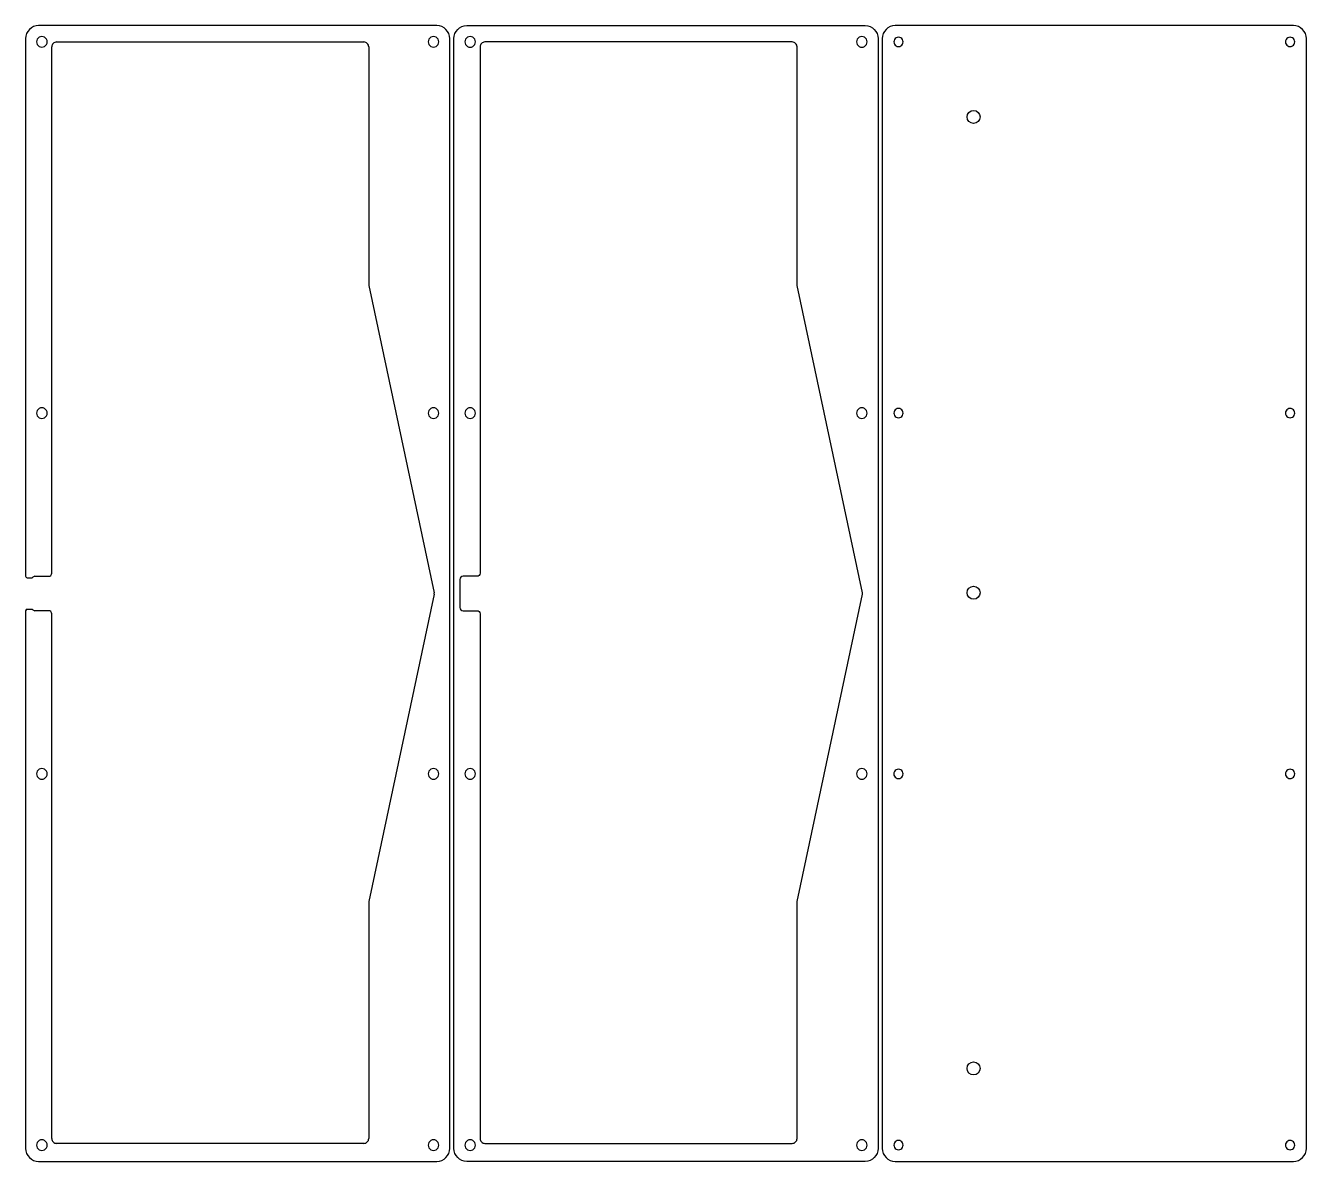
# Model space of a CAD drawing. Header units: millimetres. Extents: x 1 to 789, y 18 to 366.
# Drawn here: x 395.6 to 788.9, y 17.6 to 366.4 of the extents above; entities that cross this region are included whole.
import ezdxf

# ---------------------------------------------------------------- set-up
doc = ezdxf.new("R2010")
doc.units = ezdxf.units.MM
doc.layers.get('0').update_dxf_attribs({"linetype": 'CONTINUOUS'})

msp = doc.modelspace()

# ---------------------------------------------------------------- linework, layer by layer
for p, q in [((521.882628, 366.399803), (399.632629, 366.399803)), ((531.147628, 366.399803), (653.397627, 366.399803)), ((784.91263, 366.399803), (662.662628, 366.399803)), ((395.632628, 362.399806), (395.632628, 197.349812)), ((525.882628, 21.599804), (525.882628, 362.399806)), ((527.147628, 21.599804), (527.147628, 362.399806)), ((657.397627, 362.399806), (657.397627, 21.599804)), ((658.662628, 362.399806), (658.662628, 21.599804)), ((788.912627, 21.599804), (788.912627, 362.399806)), ((403.660244, 198.276674), (403.660244, 359.87023)), ((405.160244, 361.370233), (499.500243, 361.370233)), ((501.000243, 359.87023), (501.000243, 286.836658)), ((535.177627, 359.868564), (535.177627, 198.275007)), ((631.017626, 361.368566), (536.677626, 361.368566)), ((632.517629, 286.834965), (632.517629, 359.868564)), ((501.022098, 286.628748), (521.091548, 192.209381)), ((652.608933, 192.207714), (632.539483, 286.627055)), ((396.132628, 196.849803), (397.668882, 196.849803)), ((398.488345, 197.276681), (402.660244, 197.276681)), ((534.177629, 197.275014), (530.005729, 197.275014)), ((529.005728, 196.274995), (529.005728, 196.199801)), ((529.005728, 196.199801), (529.005728, 187.799809)), ((521.091548, 191.793562), (501.022098, 97.374222)), ((632.539483, 97.372555), (652.608933, 191.791895)), ((395.632628, 186.649824), (395.632628, 21.599804)), ((396.132628, 187.149807), (397.671225, 187.149807)), ((402.660244, 186.726289), (398.488345, 186.726289)), ((403.660244, 24.631479), (403.660244, 185.726269)), ((529.005728, 187.799809), (529.005728, 187.724614)), ((530.005729, 186.724595), (534.177629, 186.724595)), ((535.177627, 185.724603), (535.177627, 24.629812)), ((501.000243, 97.166312), (501.000243, 24.631479)), ((632.517629, 24.629812), (632.517629, 97.164645)), ((499.500243, 23.131477), (405.160244, 23.131477)), ((536.677626, 23.12981), (631.017626, 23.12981)), ((399.632629, 17.599807), (521.882628, 17.599807)), ((653.397627, 17.599807), (531.147628, 17.599807)), ((662.662628, 17.599807), (784.91263, 17.599807))]:
    msp.add_line(p, q)
for centre in [(686.712632, 338.348559), (686.712632, 192.249181), (686.712632, 46.149803)]:
    msp.add_circle(centre, 2)
for points in [[(399.632629, 366.399803), (397.42349, 366.399803), (395.63263, 364.608944), (395.632628, 362.399806)], [(525.882628, 362.399806), (525.882627, 364.608944), (524.091766, 366.399803), (521.882628, 366.399803)], [(527.147628, 362.399806), (527.14763, 364.608944), (528.93849, 366.399803), (531.147628, 366.399803)], [(653.397627, 366.399803), (655.606765, 366.399803), (657.397626, 364.608944), (657.397627, 362.399806)], [(662.662628, 366.399803), (660.45349, 366.399803), (658.66263, 364.608944), (658.662628, 362.399806)], [(788.912627, 362.399806), (788.912626, 364.608943), (787.121767, 366.399802), (784.91263, 366.399803)], [(399.218548, 362.215506), (398.927094, 361.711954), (398.927094, 361.091006), (399.218548, 360.587454)], [(400.630244, 363.026472), (400.048431, 363.028364), (399.510003, 362.719057), (399.218548, 362.215506)], [(402.04194, 362.215506), (401.750486, 362.719057), (401.212057, 363.028364), (400.630244, 363.026472)], [(402.04194, 360.587454), (402.333394, 361.091006), (402.333394, 361.711954), (402.04194, 362.215506)], [(519.468548, 362.215506), (519.177094, 361.711954), (519.177094, 361.091006), (519.468548, 360.587454)], [(520.880244, 363.026472), (520.298431, 363.028364), (519.760002, 362.719057), (519.468548, 362.215506)], [(522.29194, 362.215506), (522.000485, 362.719057), (521.462057, 363.028364), (520.880244, 363.026472)], [(522.29194, 360.587454), (522.583394, 361.091006), (522.583394, 361.711954), (522.29194, 362.215506)], [(530.740331, 362.212302), (530.450052, 361.709524), (530.450052, 361.090076), (530.740331, 360.587298)], [(532.147626, 363.024805), (531.567068, 363.024805), (531.03061, 362.71508), (530.740331, 362.212302)], [(533.554922, 362.212302), (533.264642, 362.71508), (532.728185, 363.024805), (532.147626, 363.024805)], [(533.554922, 360.587298), (533.845201, 361.090076), (533.845201, 361.709524), (533.554922, 362.212302)], [(650.990331, 362.212302), (650.700052, 361.709524), (650.700052, 361.090076), (650.990331, 360.587298)], [(652.397627, 363.024805), (651.817068, 363.024805), (651.28061, 362.71508), (650.990331, 362.212302)], [(653.804922, 362.212302), (653.514643, 362.71508), (652.978185, 363.024805), (652.397627, 363.024805)], [(653.804922, 360.587298), (654.095201, 361.090076), (654.095201, 361.709524), (653.804922, 362.212302)], [(662.428537, 362.112303), (662.173985, 361.671405), (662.173985, 361.128195), (662.428537, 360.687297)], [(663.662629, 362.824806), (663.153523, 362.824806), (662.68309, 362.553201), (662.428537, 362.112303)], [(664.89672, 362.112303), (664.642168, 362.553201), (664.171735, 362.824806), (663.662629, 362.824806)], [(664.89672, 360.687297), (665.151273, 361.128195), (665.151273, 361.671405), (664.89672, 362.112303)], [(782.678546, 362.112303), (782.423993, 361.671405), (782.423993, 361.128195), (782.678546, 360.687297)], [(783.912637, 362.824806), (783.403531, 362.824806), (782.933098, 362.553201), (782.678546, 362.112303)], [(785.146729, 362.112303), (784.892176, 362.553201), (784.421743, 362.824806), (783.912637, 362.824806)], [(785.146729, 360.687297), (785.401282, 361.128195), (785.401282, 361.671405), (785.146729, 362.112303)], [(399.218548, 360.587454), (399.510003, 360.083903), (400.048431, 359.774596), (400.630244, 359.776489)], [(400.630244, 359.776489), (401.212057, 359.774596), (401.750486, 360.083903), (402.04194, 360.587454)], [(404.099583, 360.930892), (403.818279, 360.649587), (403.660244, 360.268056), (403.660244, 359.87023)], [(405.160244, 361.370233), (404.762419, 361.370233), (404.380888, 361.212197), (404.099583, 360.930892)], [(500.560904, 360.930892), (500.2796, 361.212197), (499.898069, 361.370233), (499.500243, 361.370233)], [(501.000243, 359.87023), (501.000244, 360.268056), (500.842209, 360.649587), (500.560904, 360.930892)], [(519.468548, 360.587454), (519.760002, 360.083903), (520.298431, 359.774596), (520.880244, 359.776489)], [(520.880244, 359.776489), (521.462057, 359.774596), (522.000485, 360.083903), (522.29194, 360.587454)], [(530.740331, 360.587298), (531.03061, 360.084519), (531.567068, 359.774795), (532.147626, 359.774795)], [(532.147626, 359.774795), (532.728185, 359.774795), (533.264642, 360.084519), (533.554922, 360.587298)], [(535.616966, 360.929225), (535.335661, 360.64792), (535.177626, 360.266389), (535.177627, 359.868564)], [(536.677626, 361.368566), (536.279801, 361.368566), (535.89827, 361.21053), (535.616966, 360.929225)], [(632.078289, 360.929226), (631.796984, 361.210531), (631.415452, 361.368567), (631.017626, 361.368566)], [(632.517629, 359.868564), (632.517629, 360.266389), (632.359594, 360.647921), (632.078289, 360.929226)], [(650.990331, 360.587298), (651.28061, 360.084519), (651.817068, 359.774795), (652.397627, 359.774795)], [(652.397627, 359.774795), (652.978185, 359.774795), (653.514643, 360.084519), (653.804922, 360.587298)], [(662.428537, 360.687297), (662.68309, 360.246398), (663.153523, 359.974794), (663.662629, 359.974794)], [(663.662629, 359.974794), (664.171735, 359.974794), (664.642168, 360.246398), (664.89672, 360.687297)], [(782.678546, 360.687297), (782.933098, 360.246398), (783.403531, 359.974794), (783.912637, 359.974794)], [(783.912637, 359.974794), (784.421743, 359.974794), (784.892176, 360.246398), (785.146729, 360.687297)], [(501.000243, 286.836658), (501.000244, 286.766782), (501.007569, 286.697098), (501.022098, 286.628748)], [(632.539483, 286.627055), (632.524954, 286.695404), (632.517629, 286.765088), (632.517629, 286.834965)], [(399.222948, 248.21398), (398.932669, 247.711202), (398.932669, 247.091754), (399.222948, 246.588975)], [(400.630244, 249.026483), (400.049686, 249.026483), (399.513228, 248.716759), (399.222948, 248.21398)], [(402.03754, 248.21398), (401.747261, 248.716759), (401.210803, 249.026483), (400.630244, 249.026483)], [(402.03754, 246.588975), (402.327819, 247.091754), (402.327819, 247.711202), (402.03754, 248.21398)], [(519.472948, 248.21398), (519.182669, 247.711202), (519.182669, 247.091754), (519.472948, 246.588975)], [(520.880244, 249.026483), (520.299685, 249.026483), (519.763227, 248.716759), (519.472948, 248.21398)], [(522.287539, 248.21398), (521.99726, 248.716759), (521.460802, 249.026483), (520.880244, 249.026483)], [(522.287539, 246.588975), (522.577819, 247.091754), (522.577819, 247.711202), (522.287539, 248.21398)], [(530.740331, 248.212313), (530.450052, 247.709535), (530.450052, 247.090087), (530.740331, 246.587309)], [(532.147626, 249.024816), (531.567068, 249.024816), (531.03061, 248.715092), (530.740331, 248.212313)], [(533.554922, 248.212313), (533.264642, 248.715092), (532.728185, 249.024816), (532.147626, 249.024816)], [(533.554922, 246.587309), (533.845201, 247.090087), (533.845201, 247.709535), (533.554922, 248.212313)], [(650.990331, 248.212313), (650.700052, 247.709535), (650.700052, 247.090087), (650.990331, 246.587309)], [(652.397627, 249.024816), (651.817068, 249.024816), (651.28061, 248.715092), (650.990331, 248.212313)], [(653.804922, 248.212313), (653.514643, 248.715092), (652.978185, 249.024816), (652.397627, 249.024816)], [(653.804922, 246.587309), (654.095201, 247.090087), (654.095201, 247.709535), (653.804922, 248.212313)], [(662.428537, 248.112314), (662.173984, 247.671416), (662.173984, 247.128206), (662.428537, 246.687308)], [(663.662629, 248.824817), (663.153523, 248.824817), (662.68309, 248.553213), (662.428537, 248.112314)], [(664.896721, 248.112314), (664.642168, 248.553213), (664.171735, 248.824817), (663.662629, 248.824817)], [(664.896721, 246.687308), (665.151274, 247.128206), (665.151274, 247.671416), (664.896721, 248.112314)], [(782.678545, 248.112314), (782.423992, 247.671416), (782.423992, 247.128206), (782.678545, 246.687308)], [(783.912637, 248.824817), (783.403531, 248.824817), (782.933098, 248.553213), (782.678545, 248.112314)], [(785.146729, 248.112314), (784.892176, 248.553213), (784.421743, 248.824817), (783.912637, 248.824817)], [(785.146729, 246.687308), (785.401282, 247.128206), (785.401282, 247.671416), (785.146729, 248.112314)], [(399.222948, 246.588975), (399.513228, 246.086197), (400.049686, 245.776473), (400.630244, 245.776473)], [(400.630244, 245.776473), (401.210803, 245.776473), (401.747261, 246.086197), (402.03754, 246.588975)], [(519.472948, 246.588975), (519.763227, 246.086197), (520.299685, 245.776473), (520.880244, 245.776473)], [(520.880244, 245.776473), (521.460802, 245.776473), (521.99726, 246.086197), (522.287539, 246.588975)], [(530.740331, 246.587309), (531.03061, 246.08453), (531.567068, 245.774806), (532.147626, 245.774806)], [(532.147626, 245.774806), (532.728185, 245.774806), (533.264642, 246.08453), (533.554922, 246.587309)], [(650.990331, 246.587309), (651.28061, 246.08453), (651.817068, 245.774806), (652.397627, 245.774806)], [(652.397627, 245.774806), (652.978185, 245.774806), (653.514643, 246.08453), (653.804922, 246.587309)], [(662.428537, 246.687308), (662.68309, 246.246409), (663.153523, 245.974805), (663.662629, 245.974805)], [(663.662629, 245.974805), (664.171735, 245.974805), (664.642168, 246.246409), (664.896721, 246.687308)], [(782.678545, 246.687308), (782.933098, 246.246409), (783.403531, 245.974805), (783.912637, 245.974805)], [(783.912637, 245.974805), (784.421743, 245.974805), (784.892176, 246.246409), (785.146729, 246.687308)], [(395.632628, 197.349812), (395.632626, 197.217202), (395.685303, 197.090023), (395.779072, 196.996253)], [(395.779072, 196.996253), (395.87284, 196.902482), (396.000018, 196.849803), (396.132628, 196.849803)], [(398.488345, 197.276681), (398.161887, 197.276679), (397.855982, 197.117325), (397.668882, 196.849803)], [(402.660244, 197.276681), (403.212526, 197.276681), (403.66024, 197.724392), (403.660244, 198.276674)], [(529.298615, 196.982115), (529.111078, 196.794574), (529.005723, 196.540215), (529.005728, 196.274995)], [(530.005729, 197.275014), (529.740509, 197.275015), (529.486152, 197.169655), (529.298615, 196.982115)], [(535.177627, 198.275007), (535.177623, 197.722726), (534.72991, 197.275016), (534.177629, 197.275014)], [(521.091548, 191.793562), (521.120684, 191.930637), (521.120684, 192.072306), (521.091548, 192.209381)], [(652.608933, 191.791895), (652.638069, 191.928971), (652.638069, 192.070639), (652.608933, 192.207714)], [(396.132628, 187.149807), (395.856493, 187.149807), (395.632638, 186.92596), (395.632628, 186.649824)], [(397.671225, 187.149807), (397.858589, 186.884235), (398.163331, 186.726285), (398.488345, 186.726289)], [(403.367358, 186.433389), (403.179821, 186.620929), (402.925464, 186.726289), (402.660244, 186.726289)], [(403.660244, 185.726269), (403.660249, 185.991489), (403.554895, 186.245848), (403.367358, 186.433389)], [(529.005728, 187.724614), (529.005723, 187.459395), (529.111078, 187.205036), (529.298615, 187.017495)], [(529.298615, 187.017495), (529.486152, 186.829955), (529.740509, 186.724595), (530.005729, 186.724595)], [(534.177629, 186.724595), (534.72991, 186.724594), (535.177623, 186.276884), (535.177627, 185.724603)], [(400.630244, 138.22647), (400.048441, 138.228348), (399.510028, 137.919038), (399.218582, 137.415493)], [(402.041906, 137.415493), (401.750461, 137.919038), (401.212047, 138.228348), (400.630244, 138.22647)], [(520.880244, 138.22647), (520.298441, 138.228348), (519.760027, 137.919038), (519.468582, 137.415493)], [(522.291905, 137.415493), (522.00046, 137.919038), (521.462047, 138.228348), (520.880244, 138.22647)], [(532.147626, 138.224803), (531.567068, 138.224803), (531.03061, 137.915079), (530.740331, 137.412301)], [(533.554922, 137.412301), (533.264642, 137.915079), (532.728185, 138.224803), (532.147626, 138.224803)], [(652.397627, 138.224803), (651.817068, 138.224803), (651.28061, 137.915079), (650.990331, 137.412301)], [(653.804922, 137.412301), (653.514643, 137.915079), (652.978185, 138.224803), (652.397627, 138.224803)], [(663.662629, 138.024805), (663.152453, 138.02642), (662.680339, 137.755172), (662.424783, 137.313614)], [(664.900475, 137.313614), (664.644919, 137.755172), (664.172805, 138.02642), (663.662629, 138.024805)], [(783.912637, 138.024805), (783.402461, 138.02642), (782.930347, 137.755172), (782.674791, 137.313614)], [(785.150483, 137.313614), (784.894927, 137.755172), (784.422813, 138.02642), (783.912637, 138.024805)], [(399.218582, 137.415493), (398.927137, 136.911947), (398.927137, 136.291011), (399.218582, 135.787465)], [(399.218582, 135.787465), (399.510028, 135.283919), (400.048441, 134.974609), (400.630244, 134.976487)], [(400.630244, 134.976487), (401.212047, 134.974609), (401.750461, 135.283919), (402.041906, 135.787465)], [(402.041906, 135.787465), (402.333351, 136.291011), (402.333351, 136.911947), (402.041906, 137.415493)], [(519.468582, 137.415493), (519.177137, 136.911947), (519.177137, 136.291011), (519.468582, 135.787465)], [(519.468582, 135.787465), (519.760027, 135.283919), (520.298441, 134.974609), (520.880244, 134.976487)], [(520.880244, 134.976487), (521.462047, 134.974609), (522.00046, 135.283919), (522.291905, 135.787465)], [(522.291905, 135.787465), (522.583351, 136.291011), (522.583351, 136.911947), (522.291905, 137.415493)], [(530.740331, 137.412301), (530.450052, 136.909523), (530.450052, 136.290075), (530.740331, 135.787296)], [(530.740331, 135.787296), (531.03061, 135.284518), (531.567068, 134.974794), (532.147626, 134.974794)], [(532.147626, 134.974794), (532.728185, 134.974794), (533.264642, 135.284518), (533.554922, 135.787296)], [(533.554922, 135.787296), (533.845201, 136.290075), (533.845201, 136.909523), (533.554922, 137.412301)], [(650.990331, 137.412301), (650.700052, 136.909523), (650.700052, 136.290075), (650.990331, 135.787296)], [(650.990331, 135.787296), (651.28061, 135.284518), (651.817068, 134.974794), (652.397627, 134.974794)], [(652.397627, 134.974794), (652.978185, 134.974794), (653.514643, 135.284518), (653.804922, 135.787296)], [(653.804922, 135.787296), (654.095201, 136.290075), (654.095201, 136.909523), (653.804922, 137.412301)], [(662.424783, 137.313614), (662.169228, 136.872056), (662.169228, 136.327568), (662.424783, 135.88601)], [(662.424783, 135.88601), (662.680339, 135.444452), (663.152453, 135.173204), (663.662629, 135.174819)], [(663.662629, 135.174819), (664.172805, 135.173204), (664.644919, 135.444452), (664.900475, 135.88601)], [(664.900475, 135.88601), (665.15603, 136.327568), (665.15603, 136.872056), (664.900475, 137.313614)], [(782.674791, 137.313614), (782.419236, 136.872056), (782.419236, 136.327568), (782.674791, 135.88601)], [(782.674791, 135.88601), (782.930347, 135.444452), (783.402461, 135.173204), (783.912637, 135.174819)], [(783.912637, 135.174819), (784.422813, 135.173204), (784.894927, 135.444452), (785.150483, 135.88601)], [(785.150483, 135.88601), (785.406038, 136.327568), (785.406038, 136.872056), (785.150483, 137.313614)], [(501.022098, 97.374222), (501.007569, 97.305872), (501.000244, 97.236188), (501.000243, 97.166312)], [(632.517629, 97.164645), (632.517629, 97.234521), (632.524954, 97.304205), (632.539483, 97.372555)], [(400.630244, 24.226481), (400.049686, 24.226481), (399.513228, 23.916757), (399.222949, 23.413979)], [(402.03754, 23.413979), (401.74726, 23.916757), (401.210802, 24.226481), (400.630244, 24.226481)], [(403.660244, 24.631479), (403.660244, 24.233654), (403.818279, 23.852122), (404.099583, 23.570817)], [(500.560904, 23.570817), (500.842209, 23.852123), (501.000244, 24.233654), (501.000243, 24.631479)], [(520.880244, 24.226481), (520.299685, 24.226481), (519.763227, 23.916757), (519.472948, 23.413979)], [(522.287539, 23.413979), (521.99726, 23.916757), (521.460802, 24.226481), (520.880244, 24.226481)], [(532.147626, 24.224814), (531.567068, 24.224814), (531.03061, 23.91509), (530.740331, 23.412312)], [(533.554922, 23.412312), (533.264642, 23.91509), (532.728185, 24.224814), (532.147626, 24.224814)], [(535.177627, 24.629812), (535.177626, 24.231987), (535.335661, 23.850456), (535.616966, 23.569151)], [(632.078289, 23.56915), (632.359594, 23.850455), (632.517629, 24.231987), (632.517629, 24.629812)], [(652.397627, 24.224814), (651.817068, 24.224814), (651.28061, 23.91509), (650.990331, 23.412312)], [(653.804922, 23.412312), (653.514643, 23.91509), (652.978185, 24.224814), (652.397627, 24.224814)], [(663.662629, 24.024816), (663.153523, 24.024816), (662.68309, 23.753211), (662.428537, 23.312313)], [(664.89672, 23.312313), (664.642168, 23.753211), (664.171735, 24.024816), (663.662629, 24.024816)], [(783.912637, 24.024816), (783.403531, 24.024816), (782.933098, 23.753211), (782.678546, 23.312313)], [(785.146729, 23.312313), (784.892176, 23.753211), (784.421743, 24.024816), (783.912637, 24.024816)], [(395.632628, 21.599804), (395.63263, 19.390666), (397.42349, 17.599806), (399.632629, 17.599807)], [(399.222949, 23.413979), (398.93267, 22.911201), (398.93267, 22.291752), (399.222949, 21.788974)], [(399.222949, 21.788974), (399.513228, 21.286196), (400.049686, 20.976472), (400.630244, 20.976472)], [(400.630244, 20.976472), (401.210802, 20.976472), (401.74726, 21.286196), (402.03754, 21.788974)], [(402.03754, 21.788974), (402.327819, 22.291752), (402.327819, 22.911201), (402.03754, 23.413979)], [(404.099583, 23.570817), (404.380888, 23.289512), (404.762419, 23.131477), (405.160244, 23.131477)], [(499.500243, 23.131477), (499.898069, 23.131477), (500.2796, 23.289512), (500.560904, 23.570817)], [(519.472948, 23.413979), (519.182669, 22.911201), (519.182669, 22.291752), (519.472948, 21.788974)], [(519.472948, 21.788974), (519.763227, 21.286196), (520.299685, 20.976472), (520.880244, 20.976472)], [(520.880244, 20.976472), (521.460802, 20.976472), (521.99726, 21.286196), (522.287539, 21.788974)], [(521.882628, 17.599807), (524.091766, 17.599807), (525.882627, 19.390666), (525.882628, 21.599804)], [(522.287539, 21.788974), (522.577818, 22.291752), (522.577818, 22.911201), (522.287539, 23.413979)], [(531.147628, 17.599807), (528.93849, 17.599807), (527.14763, 19.390666), (527.147628, 21.599804)], [(530.740331, 23.412312), (530.450052, 22.909534), (530.450052, 22.290086), (530.740331, 21.787307)], [(530.740331, 21.787307), (531.03061, 21.284529), (531.567068, 20.974805), (532.147626, 20.974805)], [(532.147626, 20.974805), (532.728185, 20.974805), (533.264642, 21.284529), (533.554922, 21.787307)], [(533.554922, 21.787307), (533.845201, 22.290086), (533.845201, 22.909534), (533.554922, 23.412312)], [(535.616966, 23.569151), (535.89827, 23.287846), (536.279801, 23.12981), (536.677626, 23.12981)], [(631.017626, 23.12981), (631.415452, 23.129809), (631.796984, 23.287845), (632.078289, 23.56915)], [(650.990331, 23.412312), (650.700052, 22.909534), (650.700052, 22.290086), (650.990331, 21.787307)], [(650.990331, 21.787307), (651.28061, 21.284529), (651.817068, 20.974805), (652.397627, 20.974805)], [(652.397627, 20.974805), (652.978185, 20.974805), (653.514643, 21.284529), (653.804922, 21.787307)], [(657.397627, 21.599804), (657.397626, 19.390666), (655.606765, 17.599807), (653.397627, 17.599807)], [(653.804922, 21.787307), (654.095201, 22.290086), (654.095201, 22.909534), (653.804922, 23.412312)], [(658.662628, 21.599804), (658.66263, 19.390666), (660.45349, 17.599807), (662.662628, 17.599807)], [(662.428537, 23.312313), (662.173985, 22.871414), (662.173985, 22.328205), (662.428537, 21.887307)], [(662.428537, 21.887307), (662.68309, 21.446408), (663.153523, 21.174804), (663.662629, 21.174804)], [(663.662629, 21.174804), (664.171735, 21.174804), (664.642168, 21.446408), (664.89672, 21.887307)], [(664.89672, 21.887307), (665.151273, 22.328205), (665.151273, 22.871414), (664.89672, 23.312313)], [(782.678546, 23.312313), (782.423993, 22.871414), (782.423993, 22.328205), (782.678546, 21.887307)], [(782.678546, 21.887307), (782.933098, 21.446408), (783.403531, 21.174804), (783.912637, 21.174804)], [(783.912637, 21.174804), (784.421743, 21.174804), (784.892176, 21.446408), (785.146729, 21.887307)], [(784.91263, 17.599807), (787.121767, 17.599808), (788.912626, 19.390667), (788.912627, 21.599804)], [(785.146729, 21.887307), (785.401282, 22.328205), (785.401282, 22.871414), (785.146729, 23.312313)]]:
    msp.add_open_spline(points, degree=3)

doc.saveas('drawing.dxf')
